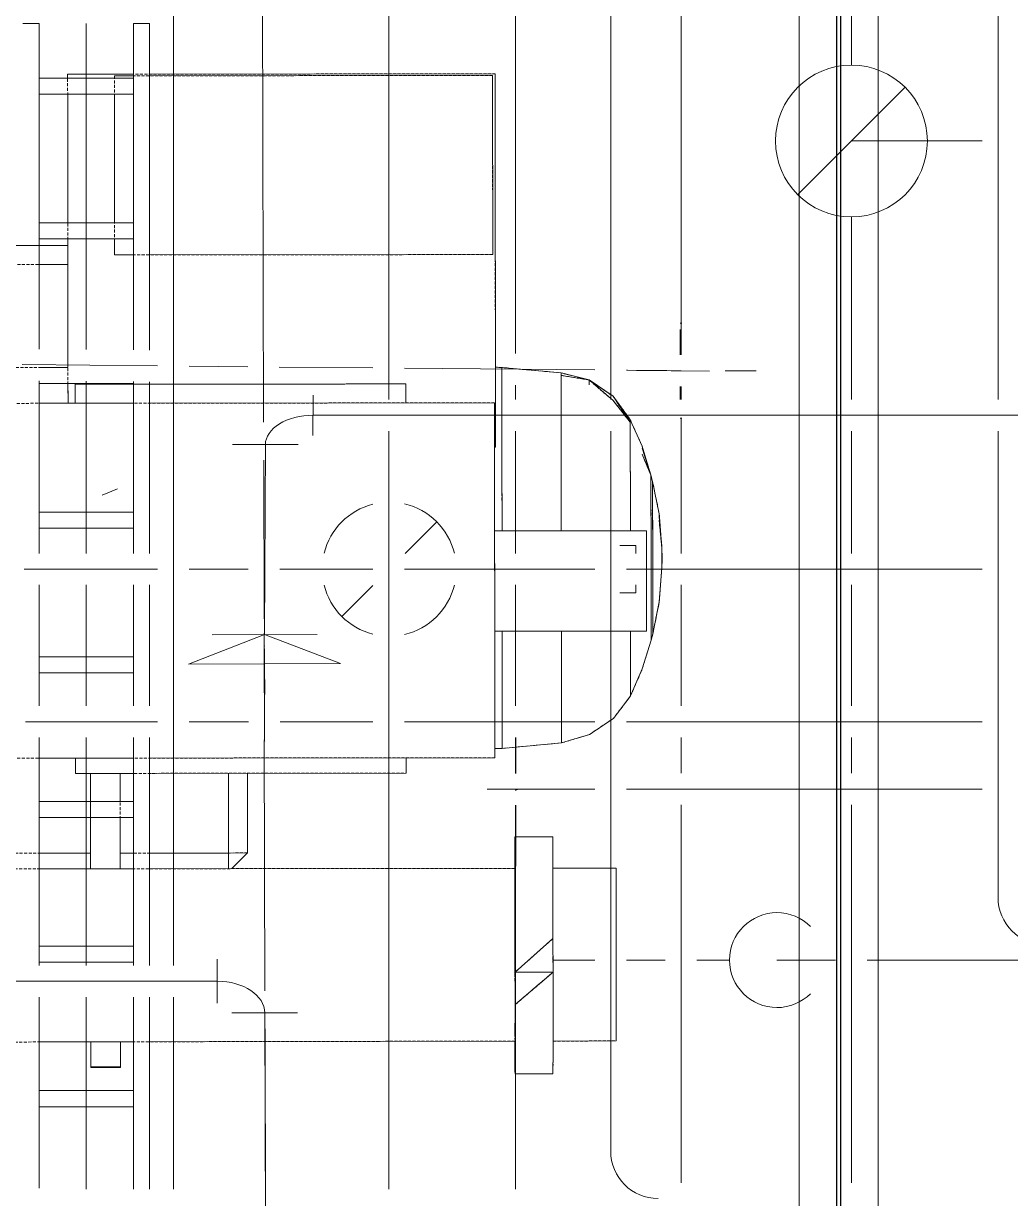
# Model space of a CAD drawing. Header units: centimetres. Extents: x -1906 to 5208, y -261 to 2955.
# Drawn here: x -1069.8 to -913.8, y 1245.7 to 1431.4 of the extents above; entities that cross this region are included whole.
import ezdxf

# ---------------------------------------------------------------- set-up
doc = ezdxf.new("R2010")
doc.units = ezdxf.units.CM
doc.linetypes.add('Hidden', pattern=[0.714375, 0.47625, -0.238125])
for name, color, linetype, lineweight in [('A-DETL-HDLN', 7, 'Hidden', 18), ('E-CABL-TRAY', 7, 'Continuous', 18), ('E-CABL-TRAY-CNTR', 7, 'Continuous', 18), ('M-EQPM', 7, 'Continuous', 18), ('M-HVAC-DUCT', 7, 'Continuous', 18), ('P-PIPE', 7, 'Continuous', 18), ('S-BEAM', 7, 'Continuous', 18)]:
    doc.layers.add(name, color=color, linetype=linetype, lineweight=lineweight)
doc.layers.add('M-HVAC-DUCT-ANNO', color=7, linetype='Continuous', lineweight=18, true_color=0x007f00)

# ---------------------------------------------------------------- blocks, each defined once
blk = doc.blocks.new('PQ_RVR_EST-01_ZZ_ZZ_MO_T_A_rvt-1-N01 - Planta trazado tuberias refrig exist_ - detalle 1')
at = {"layer": 'S-BEAM', "color": 254, "true_color": 0xcccccc}
for p, q in [((-941.28, 1217.71), (-941.28, 1719.32)), ((-940.57, 1217.71), (-940.57, 1719.32)), ((-947.18, 1217.71), (-947.18, 1693.27)), ((-947.18, 1217.71), (-947.18, 1693.27)), ((-934.68, 1217.71), (-934.68, 1693.27)), ((-934.68, 1217.71), (-934.68, 1693.27))]:
    blk.add_line(p, q, dxfattribs=at)
at = {"layer": 'S-BEAM', "color": 254, "lineweight": 25, "true_color": 0xcccccc}
for p, q in [((-941.28, 1693.27), (-941.28, 1217.71)), ((-940.57, 1217.71), (-940.57, 1693.27))]:
    blk.add_line(p, q, dxfattribs=at)
blk = doc.blocks.new('M_Round Transition - Angle - Reducción 45_-1378803-N01 - Planta trazado tuberias refrig exist_ - detalle 1')
at = {"layer": 'M-HVAC-DUCT', "color": 5, "true_color": 0x0000ff}
blk.add_line((5.1, 12.71), (2.64, 11.69), dxfattribs=at)
blk = doc.blocks.new('M_Round Elbow - 1 D-V47-N01 - Planta trazado tuberias refrig exist_ - detalle 1')
at = {"layer": 'M-HVAC-DUCT', "color": 6, "true_color": 0xff00ff}
blk.add_line((-938.9, 1412.79), (-918.26, 1412.79), dxfattribs=at)
blk = doc.blocks.new('bomba2 - bomba2-V27-N01 - Planta trazado tuberias refrig exist_ - detalle 1')
at = {"layer": 'A-DETL-HDLN'}
for p, q in [((-143.42, 77.84), (-143.41, 80.06)), ((-143.42, 77.84), (-143.41, 80.06)), ((-143.41, 80.06), (-143.41, 80.82)), ((-143.41, 80.06), (-143.41, 80.82)), ((-137.41, 80.82), (-143.41, 80.82)), ((-137.42, 77.84), (-137.41, 80.06)), ((-137.41, 80.06), (-137.42, 77.84)), ((-137.41, 80.06), (-137.41, 80.82)), ((-137.41, 80.82), (-137.4, 80.06)), ((-137.4, 80.06), (-137.41, 80.82)), ((-137.41, 80.82), (-137.41, 80.06)), ((-137.4, 80.06), (-137.4, 77.84)), ((-137.4, 77.84), (-137.4, 80.06)), ((-75.04, 79.71), (-70.35, 79.71)), ((-75.04, 79.71), (-75.04, 79.61)), ((-70.35, 79.71), (-75.04, 79.71)), ((-75.04, 79.71), (-75.04, 79.61)), ((-70.36, 79.61), (-75.04, 79.61)), ((-75.04, 75.67), (-75.04, 79.61)), ((-75.04, 75.67), (-75.04, 79.61)), ((-70.36, 79.61), (-75.04, 79.61)), ((-70.36, 79.61), (-70.35, 79.71)), ((-70.35, 79.71), (-70.36, 79.61)), ((-70.36, 75.68), (-70.36, 79.61)), ((-70.36, 75.68), (-70.36, 79.61)), ((-70.35, 79.71), (-70.35, 75.68)), ((-70.35, 75.68), (-70.35, 79.71)), ((-143.42, 74.35), (-143.42, 77.84)), ((-143.42, 74.35), (-143.42, 77.84)), ((-137.42, 74.35), (-137.42, 77.84)), ((-137.42, 77.84), (-137.42, 74.35)), ((-137.4, 77.84), (-137.39, 75.62)), ((-137.39, 75.62), (-137.4, 77.84)), ((-153.41, 74.16), (-153.41, 75.62)), ((-153.41, 75.62), (-153.41, 74.16)), ((-143.42, 75.62), (-153.41, 75.62)), ((-143.43, 69.86), (-143.42, 74.35)), ((-143.43, 69.86), (-143.42, 74.35)), ((-137.43, 69.86), (-137.42, 74.35)), ((-137.42, 74.35), (-137.43, 69.86)), ((106.68, 75.81), (-137.41, 75.62)), ((-137.41, 75.62), (-137.41, 74.16)), ((-137.41, 75.62), (-137.41, 74.16)), ((-153.42, 71.38), (-153.41, 74.16)), ((-153.41, 74.16), (-153.42, 71.38)), ((-137.41, 74.16), (-137.42, 71.38)), ((-137.41, 74.16), (-137.42, 71.38)), ((-153.42, 67.59), (-153.42, 71.38)), ((-153.42, 67.59), (-153.42, 71.38)), ((-137.42, 71.38), (-137.42, 67.59)), ((-137.42, 71.38), (-137.42, 67.59)), ((-143.43, 64.74), (-137.43, 69.86)), ((-137.43, 69.86), (-143.43, 64.74)), ((-143.43, 64.74), (-143.43, 69.86)), ((-143.43, 64.74), (-143.43, 69.86)), ((-137.43, 64.74), (-137.43, 69.86)), ((-137.43, 69.86), (-137.43, 64.74)), ((-153.42, 63.2), (-153.42, 67.59)), ((-153.42, 63.2), (-153.42, 67.59)), ((-137.42, 67.59), (-137.42, 63.2)), ((-137.42, 67.59), (-137.42, 63.2)), ((-153.42, 58.69), (-153.42, 63.2)), ((-153.42, 58.69), (-153.42, 63.2)), ((-143.43, 59.4), (-137.43, 64.74)), ((-143.43, 59.4), (-137.43, 64.74)), ((-143.43, 59.4), (-143.43, 64.74)), ((-137.43, 64.74), (-143.43, 64.74)), ((-143.43, 64.74), (-137.43, 64.74)), ((-143.43, 59.4), (-143.43, 64.74)), ((-137.43, 59.4), (-137.43, 64.74)), ((-137.43, 64.74), (-137.43, 59.4)), ((-137.42, 63.2), (-137.42, 58.69)), ((-137.42, 63.2), (-137.42, 58.69)), ((-153.42, 54.55), (-153.42, 58.69)), ((-153.42, 54.55), (-153.42, 58.69)), ((-143.43, 54.28), (-143.43, 59.4)), ((-143.43, 54.28), (-143.43, 59.4)), ((-137.43, 54.28), (-137.43, 59.4)), ((-137.43, 59.4), (-137.43, 54.28)), ((-137.42, 58.65), (-137.42, 54.55)), ((-137.42, 58.65), (-137.42, 54.55)), ((-153.42, 51.22), (-153.42, 54.55)), ((-153.42, 51.22), (-153.42, 54.55)), ((-143.42, 49.79), (-143.43, 54.28)), ((-143.42, 49.79), (-143.43, 54.28)), ((-137.42, 49.79), (-137.43, 54.28)), ((-137.43, 54.28), (-137.42, 49.79)), ((-137.42, 54.55), (-137.42, 51.22)), ((-137.42, 54.55), (-137.42, 51.22)), ((-153.41, 49.07), (-153.42, 51.22)), ((-153.41, 49.07), (-153.42, 51.22)), ((-137.42, 51.22), (-137.41, 49.07)), ((-137.42, 51.22), (-137.41, 49.07)), ((-153.41, 48.32), (-153.41, 49.07)), ((-153.41, 48.32), (-153.41, 49.07)), ((-153.41, 48.32), (-143.42, 48.32)), ((-143.42, 46.29), (-143.42, 49.79)), ((-143.42, 46.29), (-143.42, 49.79)), ((-137.42, 46.29), (-137.42, 49.79)), ((-137.42, 49.79), (-137.42, 46.29)), ((-137.41, 48.32), (-137.41, 49.07)), ((-137.41, 48.32), (-137.41, 49.07)), ((-137.41, 48.32), (106.68, 48.32)), ((-137.4, 46.29), (-137.39, 48.32)), ((-137.4, 46.29), (-137.39, 48.32)), ((-95.16, 45.82), (-92.66, 48.32)), ((-92.66, 48.32), (-95.16, 45.82)), ((-92.16, 45.85), (-92.16, 48.32)), ((-92.16, 45.85), (-92.16, 48.32)), ((-75.04, 48.32), (-75.04, 33.24)), ((-75.04, 48.32), (-75.04, 33.24)), ((-70.36, 33.24), (-70.36, 48.32)), ((-70.36, 33.24), (-70.36, 48.32)), ((-70.35, 48.32), (-70.35, 33.24)), ((-70.35, 33.24), (-70.35, 48.32)), ((-143.41, 44.08), (-143.42, 46.29)), ((-143.41, 44.08), (-143.42, 46.29)), ((-137.41, 44.08), (-137.42, 46.29)), ((-137.41, 44.08), (-137.42, 46.29)), ((-137.4, 44.08), (-137.4, 46.29)), ((-137.4, 44.08), (-137.4, 46.29)), ((-95.16, 45.82), (-92.16, 45.85)), ((-95.16, 45.82), (-92.16, 45.85)), ((-95.16, 45.82), (-95.16, 33.24)), ((-95.16, 33.24), (-95.16, 45.82)), ((-75.04, 45.85), (-92.16, 45.85)), ((-92.16, 45.85), (-92.16, 33.24)), ((-75.04, 45.85), (-92.16, 45.85)), ((-92.16, 33.24), (-92.16, 45.85)), ((78.73, 45.85), (-70.35, 45.85)), ((78.73, 45.85), (-70.35, 45.85)), ((-143.41, 43.32), (-143.41, 44.08)), ((-143.41, 43.32), (-143.41, 44.08)), ((-143.41, 43.32), (-137.41, 43.32)), ((-137.41, 44.08), (-137.41, 43.32)), ((-137.41, 43.32), (-137.4, 44.08)), ((-137.41, 44.08), (-137.41, 43.32)), ((-137.41, 43.32), (-137.4, 44.08)), ((-120.28, 30.84), (-120.28, 33.24)), ((-67.98, 33.24), (-120.28, 33.24)), ((-120.28, 30.84), (-120.28, 33.24)), ((-67.98, 33.24), (-120.28, 33.24)), ((-67.98, 30.83), (-67.98, 33.24)), ((-67.98, 30.83), (-67.98, 33.24)), ((-134.28, 30.83), (-134.28, 30.63)), ((-134.28, 30.63), (-134.28, 30.83)), ((-134.28, 30.83), (-54.28, 30.83)), ((-134.28, 30.63), (-134.28, 29.8)), ((-134.28, 29.8), (-134.28, 30.63)), ((-134.28, 29.8), (-134.28, 28.4)), ((-134.28, 28.4), (-134.28, 29.8)), ((-144.82, 28.5), (-149.24, 27.18)), ((-145.24, 28.37), (-144.82, 28.5)), ((-144.82, 28.5), (-135.45, 29.36)), ((-144.82, 28.5), (-144.82, 28.1)), ((-144.82, 28.5), (-144.82, 28.1)), ((-144.82, 28.1), (-144.82, 26.15)), ((-144.82, 28.1), (-144.82, 26.15)), ((-135.45, 28.95), (-135.45, 29.36)), ((-135.45, 29.36), (-135.45, 28.95)), ((-135.45, 29.36), (-134.28, 29.35)), ((-135.45, 26.94), (-135.45, 28.95)), ((-135.45, 28.95), (-135.45, 26.94)), ((-134.28, 28.4), (-134.28, 26.48)), ((-134.28, 26.48), (-134.28, 28.4)), ((-149.24, 27.18), (-153.02, 24.64)), ((-144.82, 26.15), (-144.82, 22.75)), ((-144.82, 26.15), (-144.82, 22.75)), ((-135.45, 23.44), (-135.45, 26.94)), ((-135.45, 26.94), (-135.45, 23.44)), ((-134.28, 26.48), (-134.28, 24.14)), ((-134.28, 24.14), (-134.28, 26.48)), ((-155.74, 21.09), (-153.02, 24.64)), ((-144.82, 22.75), (-144.82, 18.08)), ((-144.82, 18.08), (-144.82, 22.75)), ((-135.45, 18.64), (-135.45, 23.44)), ((-135.45, 23.44), (-135.45, 18.64)), ((-134.28, 24.14), (-134.28, 21.44)), ((-134.28, 21.44), (-134.28, 24.14)), ((-155.74, 21.09), (-157.6, 16.83)), ((-155.74, 21.09), (-156.48, 19.4)), ((-155.34, 21.61), (-155.74, 21.09)), ((-155.74, 21.09), (-155.74, 20.68)), ((-155.74, 21.09), (-155.74, 20.68)), ((-155.74, 20.68), (-155.74, 18.69)), ((-155.74, 18.69), (-155.74, 20.68)), ((-134.28, 21.44), (-134.28, 18.46)), ((-134.28, 18.46), (-134.28, 21.44)), ((-155.74, 18.69), (-155.74, 15.25)), ((-155.74, 18.69), (-155.74, 15.25)), ((-135.45, 12.79), (-135.45, 18.64)), ((-135.45, 18.64), (-135.45, 12.79)), ((-157.6, 16.83), (-159, 12.3)), ((-144.82, 18.08), (-144.82, 12.4)), ((-144.82, 12.4), (-144.82, 18.08)), ((-134.28, 18.46), (-134.28, 11.9)), ((-134.28, 11.9), (-134.28, 18.46)), ((-155.74, 15.25), (-155.74, 10.84)), ((-155.74, 15.25), (-155.74, 10.84)), ((-159.26, 11.3), (-160.29, 6.22)), ((-160.29, 6.22), (-159.26, 11.3)), ((-159.26, 11.3), (-159, 12.3)), ((-159.26, 11.3), (-159.26, 9.85)), ((-159.26, 11.3), (-159.26, 9.85)), ((-159, 12.3), (-159, 10.73)), ((-159, 12.3), (-159, 10.73)), ((-144.82, 12.4), (-144.82, 10.84)), ((-144.82, 12.4), (-144.82, 10.84)), ((-135.45, 10.84), (-135.45, 12.79)), ((-135.45, 10.84), (-135.45, 12.79)), ((-134.28, 11.9), (-134.28, 4.89)), ((-134.28, 4.89), (-134.28, 11.9)), ((-159.26, 9.85), (-159.26, 7.12)), ((-159.26, 7.12), (-159.26, 9.85)), ((-159, 10.73), (-159, 7.77)), ((-159, 10.73), (-159, 7.77)), ((-158.28, 10.05), (-158.28, 10.84)), ((-158.28, 10.05), (-158.28, 10.84)), ((-158.28, 10.84), (-134.28, 10.84)), ((-158.28, 7.85), (-158.28, 10.05)), ((-158.28, 10.05), (-158.28, 7.85)), ((-159, 3.79), (-159, 7.77)), ((-159, 3.79), (-159, 7.77)), ((-158.28, 4.68), (-158.28, 7.85)), ((-158.28, 7.85), (-158.28, 4.68)), ((-160.71, 0.85), (-160.29, 6.22)), ((-159.26, 7.12), (-159.26, 3.44)), ((-159.26, 3.44), (-159.26, 7.12)), ((-159, -0.74), (-159, 3.79)), ((-159, 3.79), (-159, -0.74)), ((-158.28, 1.15), (-158.28, 4.68)), ((-158.28, 4.68), (-158.28, 1.15)), ((-134.28, 4.89), (-134.28, -2.23)), ((-134.28, -2.23), (-134.28, 4.89)), ((-159.26, -0.74), (-159.26, 3.44)), ((-159.26, -0.74), (-159.26, 3.44)), ((-160.75, -0.74), (-160.71, 0.85)), ((-160.71, 0.85), (-160.75, -0.74)), ((-160.71, 0.3), (-160.75, -0.74)), ((-160.71, 0.3), (-160.75, -0.74)), ((-160.71, 0.85), (-160.71, 0.3)), ((-160.71, 0.3), (-160.71, 0.85)), ((-160.71, -0.74), (-160.71, 0.3)), ((-160.71, 0.3), (-160.71, -0.74)), ((-158.28, -2.03), (-158.28, 1.15)), ((-158.28, -2.03), (-158.28, 1.15)), ((-160.75, -0.74), (-160.71, -0.74)), ((-160.71, -0.74), (-160.75, -0.74)), ((-160.71, -2.33), (-160.75, -0.74)), ((-160.71, -2.33), (-160.75, -0.74)), ((-160.75, -0.74), (-160.71, -1.78)), ((-160.71, -1.78), (-160.75, -0.74)), ((-160.71, -1.78), (-160.71, -0.74)), ((-160.71, -0.74), (-160.71, -1.78)), ((-160.71, -1.78), (-160.71, -2.33)), ((-160.71, -2.33), (-160.71, -1.78)), ((-159.26, -0.74), (-159.26, -4.92)), ((-159.26, -0.74), (-159.26, -4.92)), ((-159, -5.27), (-159, -0.74)), ((-159, -0.74), (-159, -5.27)), ((-160.71, -2.33), (-160.29, -6.66)), ((-160.29, -6.66), (-160.71, -2.33)), ((-160.71, -2.33), (-160.29, -7.7)), ((-160.71, -2.33), (-160.29, -7.7)), ((-160.71, -2.33), (-160.29, -7.59)), ((-160.29, -7.59), (-160.71, -2.33)), ((-160.29, -7.23), (-160.71, -2.33)), ((-160.29, -7.23), (-160.71, -2.33)), ((-158.28, -4.22), (-158.28, -2.03)), ((-158.28, -4.22), (-158.28, -2.03)), ((-134.28, -2.23), (-134.28, -9.1)), ((-134.28, -9.1), (-134.28, -2.23)), ((-159.26, -4.92), (-159.26, -8.6)), ((-159.26, -8.6), (-159.26, -4.92)), ((-159, -5.27), (-159, -9.25)), ((-159, -5.27), (-159, -9.25)), ((-158.28, -5.01), (-158.28, -4.22)), ((-158.28, -4.22), (-158.28, -5.01)), ((-158.28, -5.01), (-134.28, -5.01)), ((-158.28, -5.01), (-134.28, -5.01)), ((-155.74, -6.64), (-155.74, -5.01)), ((-155.74, -5.01), (-155.74, -6.64)), ((-144.82, -5.01), (-144.82, -7.49)), ((-144.82, -5.01), (-144.82, -7.49)), ((-135.45, -7.69), (-135.45, -5.01)), ((-135.45, -5.01), (-135.45, -7.69)), ((-155.74, -6.64), (-155.74, -12.11)), ((-155.74, -12.11), (-155.74, -6.64)), ((-160.29, -7.7), (-159.26, -12.78)), ((-160.29, -7.7), (-159.26, -12.78)), ((-159.26, -8.6), (-159.26, -11.33)), ((-159.26, -8.6), (-159.26, -11.33)), ((-159, -9.25), (-159, -12.21)), ((-159, -9.25), (-159, -12.21)), ((-144.82, -7.49), (-144.82, -13.88)), ((-144.82, -7.49), (-144.82, -13.88)), ((-135.45, -7.69), (-135.45, -14.27)), ((-135.45, -7.69), (-135.45, -14.27)), ((-134.28, -9.1), (-134.28, -12.33)), ((-134.28, -12.33), (-134.28, -9.1)), ((-159.26, -11.33), (-159.26, -12.78)), ((-159.26, -12.78), (-159.26, -11.33)), ((-159.26, -12.78), (-159, -13.78)), ((-159, -12.21), (-159, -13.78)), ((-159, -12.21), (-159, -13.78)), ((-155.74, -12.11), (-155.74, -16.73)), ((-155.74, -16.73), (-155.74, -12.11)), ((-134.28, -12.33), (-134.28, -15.36)), ((-134.28, -15.36), (-134.28, -12.33)), ((-157.6, -17.13), (-159, -13.78)), ((-157.6, -17.13), (-159, -13.78)), ((-157.6, -18.07), (-159, -13.78)), ((-157.6, -18.07), (-159, -13.78)), ((-157.6, -18.39), (-159, -13.78)), ((-157.6, -18.39), (-159, -13.78)), ((-144.82, -13.88), (-144.82, -19.56)), ((-144.82, -13.88), (-144.82, -19.56)), ((-135.45, -14.27), (-135.45, -20.12)), ((-135.45, -14.27), (-135.45, -20.12)), ((-134.28, -15.36), (-134.28, -18.11)), ((-134.28, -18.11), (-134.28, -15.36)), ((-157.6, -18.39), (-155.74, -22.57)), ((-155.74, -16.73), (-155.74, -20.17)), ((-155.74, -16.73), (-155.74, -20.17)), ((-134.43, -18.26), (-134.28, -18.26)), ((-134.43, -18.26), (-134.43, -77.26)), ((-134.43, -18.26), (-134.43, -77.26)), ((-134.43, -18.26), (-134.28, -18.26)), ((-134.28, -18.11), (-134.28, -20.52)), ((-134.28, -20.52), (-134.28, -18.11)), ((-155.74, -20.17), (-155.74, -22.16)), ((-155.74, -20.17), (-155.74, -22.16)), ((-144.82, -19.56), (-144.82, -24.23)), ((-144.82, -19.56), (-144.82, -24.23)), ((-135.45, -20.12), (-135.45, -24.92)), ((-135.45, -20.12), (-135.45, -24.92)), ((-153.02, -25.6), (-155.74, -22.16)), ((-153.02, -25.6), (-155.74, -22.16)), ((-155.74, -22.16), (-153.02, -26.29)), ((-155.74, -22.16), (-155.74, -22.57)), ((-155.74, -22.16), (-153.02, -26.29)), ((-155.74, -22.16), (-155.74, -22.57)), ((-134.28, -20.52), (-134.28, -22.51)), ((-134.28, -22.51), (-134.28, -20.52)), ((-155.74, -22.57), (-153.02, -26.29)), ((-155.74, -22.57), (-153.02, -26.29)), ((-134.28, -22.51), (-134.28, -24.01)), ((-134.28, -24.01), (-134.28, -22.51)), ((-134.28, -24.01), (-134.28, -24.94)), ((-134.28, -24.94), (-134.28, -24.01)), ((-153.02, -25.6), (-149.24, -28.85)), ((-153.02, -25.6), (-149.24, -28.85)), ((-144.82, -24.23), (-144.82, -27.63)), ((-144.82, -24.23), (-144.82, -27.63)), ((-135.45, -24.92), (-135.45, -28.42)), ((-135.45, -24.92), (-135.45, -28.42)), ((-134.28, -24.94), (-134.28, -25.26)), ((-134.28, -25.26), (-134.28, -24.94)), ((-134.28, -25.26), (-54.28, -25.26)), ((-120.28, -28.26), (-120.28, -25.26)), ((-120.28, -25.26), (-120.28, -28.26)), ((-67.98, -28.26), (-67.98, -25.26)), ((-67.98, -25.26), (-67.98, -28.26)), ((-66.87, -77.26), (-66.87, -25.26)), ((-66.87, -77.26), (-66.87, -25.26)), ((-149.24, -28.85), (-153.02, -26.29)), ((-153.02, -26.29), (-149.24, -28.85)), ((-144.82, -27.63), (-144.82, -29.58)), ((-144.82, -29.58), (-144.82, -27.63)), ((-149.24, -28.09), (-149.24, -28.85)), ((-149.24, -28.09), (-149.24, -28.85)), ((-149.24, -28.85), (-144.82, -29.58)), ((-144.82, -29.58), (-149.24, -28.85)), ((-149.24, -28.85), (-144.82, -29.98)), ((-144.82, -29.98), (-149.24, -28.85)), ((-144.82, -29.58), (-144.82, -29.98)), ((-144.82, -29.58), (-144.82, -29.98)), ((-135.45, -30.43), (-135.45, -28.42)), ((-135.45, -28.42), (-135.45, -30.43)), ((-67.98, -28.26), (-120.28, -28.26)), ((-120.28, -28.26), (-67.98, -28.26)), ((-144.82, -29.98), (-135.45, -30.84)), ((-135.45, -30.84), (-135.45, -30.43)), ((-135.45, -30.43), (-135.45, -30.84)), ((-135.45, -30.84), (-134.43, -30.88)), ((-135.45, -30.84), (-134.43, -30.88)), ((8.52, -30.94), (-66.87, -30.94)), ((100.41, -47.2), (-66.87, -47.2)), ((100.41, -47.2), (-66.87, -47.2)), ((-74.25, -48.69), (-134.03, -48.69)), ((-134.03, -48.69), (-134.03, -77)), ((-74.25, -48.69), (-134.03, -48.69)), ((-134.03, -77), (-134.03, -48.69)), ((-74.25, -77), (-74.25, -48.69)), ((-74.25, -77), (-74.25, -48.69)), ((-66.87, -50.2), (100.41, -50.2)), ((100.41, -50.2), (-66.87, -50.2)), ((-66.87, -77.26), (-134.43, -77.26)), ((-66.87, -77.26), (-134.43, -77.26)), ((-134.03, -77), (-74.25, -77)), ((-74.25, -77), (-134.03, -77))]:
    blk.add_line(p, q, dxfattribs=at)
at = {"layer": 'M-EQPM'}
for p, q in [((-143.42, 77.84), (-143.41, 80.06)), ((-143.42, 77.84), (-143.41, 80.06)), ((-143.41, 80.06), (-143.41, 80.82)), ((-143.41, 80.06), (-143.41, 80.82)), ((-137.41, 80.82), (-143.41, 80.82)), ((-137.42, 77.84), (-137.41, 80.06)), ((-137.41, 80.06), (-137.42, 77.84)), ((-137.41, 80.06), (-137.41, 80.82)), ((-137.41, 80.82), (-137.4, 80.06)), ((-137.4, 80.06), (-137.41, 80.82)), ((-137.41, 80.82), (-137.41, 80.06)), ((-137.4, 80.06), (-137.4, 77.84)), ((-137.4, 77.84), (-137.4, 80.06)), ((-75.04, 79.71), (-70.35, 79.71)), ((-75.04, 79.71), (-75.04, 79.61)), ((-70.35, 79.71), (-75.04, 79.71)), ((-75.04, 79.71), (-75.04, 79.61)), ((-70.36, 79.61), (-75.04, 79.61)), ((-75.04, 75.67), (-75.04, 79.61)), ((-75.04, 75.67), (-75.04, 79.61)), ((-70.36, 79.61), (-75.04, 79.61)), ((-70.36, 79.61), (-70.35, 79.71)), ((-70.35, 79.71), (-70.36, 79.61)), ((-70.36, 75.68), (-70.36, 79.61)), ((-70.36, 75.68), (-70.36, 79.61)), ((-70.35, 79.71), (-70.35, 75.68)), ((-70.35, 75.68), (-70.35, 79.71)), ((-143.42, 74.35), (-143.42, 77.84)), ((-143.42, 74.35), (-143.42, 77.84)), ((-137.42, 74.35), (-137.42, 77.84)), ((-137.42, 77.84), (-137.42, 74.35)), ((-137.4, 77.84), (-137.39, 75.62)), ((-137.39, 75.62), (-137.4, 77.84)), ((-153.41, 74.16), (-153.41, 75.62)), ((-153.41, 75.62), (-153.41, 74.16)), ((-143.42, 75.62), (-153.41, 75.62)), ((-143.43, 69.86), (-143.42, 74.35)), ((-143.43, 69.86), (-143.42, 74.35)), ((-137.43, 69.86), (-137.42, 74.35)), ((-137.42, 74.35), (-137.43, 69.86)), ((-79.63, 75.67), (-137.41, 75.62)), ((-137.41, 75.62), (-137.41, 74.16)), ((-137.41, 75.62), (-137.41, 74.16)), ((-62.17, 75.68), (-77.09, 75.67)), ((-153.42, 71.38), (-153.41, 74.16)), ((-153.41, 74.16), (-153.42, 71.38)), ((-137.41, 74.16), (-137.42, 71.38)), ((-137.41, 74.16), (-137.42, 71.38)), ((-153.42, 67.59), (-153.42, 71.38)), ((-153.42, 67.59), (-153.42, 71.38)), ((-137.42, 71.38), (-137.42, 67.59)), ((-137.42, 71.38), (-137.42, 67.59)), ((-143.43, 64.74), (-137.43, 69.86)), ((-137.43, 69.86), (-143.43, 64.74)), ((-143.43, 64.74), (-143.43, 69.86)), ((-143.43, 64.74), (-143.43, 69.86)), ((-137.43, 64.74), (-137.43, 69.86)), ((-137.43, 69.86), (-137.43, 64.74)), ((-153.42, 63.2), (-153.42, 67.59)), ((-153.42, 63.2), (-153.42, 67.59)), ((-137.42, 67.59), (-137.42, 63.2)), ((-137.42, 67.59), (-137.42, 63.2)), ((-153.42, 58.69), (-153.42, 63.2)), ((-153.42, 58.69), (-153.42, 63.2)), ((-143.43, 59.4), (-137.43, 64.74)), ((-143.43, 59.4), (-137.43, 64.74)), ((-143.43, 59.4), (-143.43, 64.74)), ((-137.43, 64.74), (-143.43, 64.74)), ((-143.43, 64.74), (-137.43, 64.74)), ((-143.43, 59.4), (-143.43, 64.74)), ((-137.43, 59.4), (-137.43, 64.74)), ((-137.43, 64.74), (-137.43, 59.4)), ((-137.42, 63.2), (-137.42, 58.69)), ((-137.42, 63.2), (-137.42, 58.69)), ((-153.42, 54.55), (-153.42, 58.69)), ((-153.42, 54.55), (-153.42, 58.69)), ((-143.43, 54.28), (-143.43, 59.4)), ((-143.43, 54.28), (-143.43, 59.4)), ((-137.43, 54.28), (-137.43, 59.4)), ((-137.43, 59.4), (-137.43, 54.28)), ((-137.42, 58.65), (-137.42, 54.55)), ((-137.42, 58.65), (-137.42, 54.55)), ((-153.42, 51.22), (-153.42, 54.55)), ((-153.42, 51.22), (-153.42, 54.55)), ((-143.42, 49.79), (-143.43, 54.28)), ((-143.42, 49.79), (-143.43, 54.28)), ((-137.42, 49.79), (-137.43, 54.28)), ((-137.43, 54.28), (-137.42, 49.79)), ((-137.42, 54.55), (-137.42, 51.22)), ((-137.42, 54.55), (-137.42, 51.22)), ((-153.41, 49.07), (-153.42, 51.22)), ((-153.41, 49.07), (-153.42, 51.22)), ((-137.42, 51.22), (-137.41, 49.07)), ((-137.42, 51.22), (-137.41, 49.07)), ((-153.41, 48.32), (-153.41, 49.07)), ((-153.41, 48.32), (-153.41, 49.07)), ((-153.41, 48.32), (-143.42, 48.32)), ((-143.42, 46.29), (-143.42, 49.79)), ((-143.42, 46.29), (-143.42, 49.79)), ((-137.42, 46.29), (-137.42, 49.79)), ((-137.42, 49.79), (-137.42, 46.29)), ((-137.41, 48.32), (-137.41, 49.07)), ((-137.41, 48.32), (-137.41, 49.07)), ((-137.41, 48.32), (-79.66, 48.32)), ((-137.4, 46.29), (-137.39, 48.32)), ((-137.4, 46.29), (-137.39, 48.32)), ((-95.16, 45.82), (-92.66, 48.32)), ((-92.66, 48.32), (-95.16, 45.82)), ((-92.16, 45.85), (-92.16, 48.32)), ((-92.16, 45.85), (-92.16, 48.32)), ((-77.12, 48.32), (-62.2, 48.32)), ((-75.04, 48.32), (-75.04, 40.21)), ((-75.04, 48.32), (-75.04, 40.21)), ((-70.36, 40.2), (-70.36, 48.32)), ((-70.36, 40.2), (-70.36, 48.32)), ((-70.35, 48.32), (-70.35, 40.2)), ((-70.35, 40.2), (-70.35, 48.32)), ((-143.41, 44.08), (-143.42, 46.29)), ((-143.41, 44.08), (-143.42, 46.29)), ((-137.41, 44.08), (-137.42, 46.29)), ((-137.41, 44.08), (-137.42, 46.29)), ((-137.4, 44.08), (-137.4, 46.29)), ((-137.4, 44.08), (-137.4, 46.29)), ((-95.16, 45.82), (-92.16, 45.85)), ((-95.16, 45.82), (-92.16, 45.85)), ((-95.16, 45.82), (-95.16, 33.24)), ((-95.16, 33.24), (-95.16, 45.82)), ((-79.67, 45.85), (-92.16, 45.85)), ((-92.16, 45.85), (-92.16, 33.24)), ((-79.67, 45.85), (-92.16, 45.85)), ((-92.16, 33.24), (-92.16, 45.85)), ((-75.04, 45.85), (-77.13, 45.85)), ((-75.04, 45.85), (-77.13, 45.85)), ((-62.21, 45.85), (-70.35, 45.85)), ((-62.21, 45.85), (-70.35, 45.85)), ((-143.41, 43.32), (-143.41, 44.08)), ((-143.41, 43.32), (-143.41, 44.08)), ((-143.41, 43.32), (-137.41, 43.32)), ((-137.41, 44.08), (-137.41, 43.32)), ((-137.41, 43.32), (-137.4, 44.08)), ((-137.41, 44.08), (-137.41, 43.32)), ((-137.41, 43.32), (-137.4, 44.08)), ((-75.04, 37.67), (-75.04, 33.24)), ((-75.04, 37.67), (-75.04, 33.24)), ((-70.36, 33.24), (-70.36, 37.66)), ((-70.36, 33.24), (-70.36, 37.66)), ((-70.35, 37.66), (-70.35, 33.24)), ((-70.35, 33.24), (-70.35, 37.66)), ((-120.28, 30.84), (-120.28, 33.24)), ((-79.68, 33.24), (-120.28, 33.24)), ((-120.28, 30.84), (-120.28, 33.24)), ((-79.68, 33.24), (-120.28, 33.24)), ((-67.98, 33.24), (-77.14, 33.24)), ((-67.98, 33.24), (-77.14, 33.24)), ((-67.98, 30.83), (-67.98, 33.24)), ((-67.98, 30.83), (-67.98, 33.24)), ((-134.28, 30.83), (-134.28, 30.63)), ((-134.28, 30.63), (-134.28, 30.83)), ((-134.28, 30.83), (-79.68, 30.83)), ((-134.28, 30.63), (-134.28, 29.8)), ((-134.28, 29.8), (-134.28, 30.63)), ((-134.28, 29.8), (-134.28, 28.4)), ((-134.28, 28.4), (-134.28, 29.8)), ((-77.14, 30.83), (-62.22, 30.83)), ((-144.82, 28.5), (-149.24, 27.18)), ((-145.24, 28.37), (-144.82, 28.5)), ((-144.82, 28.5), (-135.45, 29.36)), ((-144.82, 28.5), (-144.82, 28.1)), ((-144.82, 28.5), (-144.82, 28.1)), ((-144.82, 28.1), (-144.82, 26.15)), ((-144.82, 28.1), (-144.82, 26.15)), ((-135.45, 28.95), (-135.45, 29.36)), ((-135.45, 29.36), (-135.45, 28.95)), ((-135.45, 29.36), (-134.28, 29.35)), ((-135.45, 26.94), (-135.45, 28.95)), ((-135.45, 28.95), (-135.45, 26.94)), ((-134.28, 28.4), (-134.28, 26.48)), ((-134.28, 26.48), (-134.28, 28.4)), ((-149.24, 27.18), (-153.02, 24.64)), ((-144.82, 26.15), (-144.82, 22.75)), ((-144.82, 26.15), (-144.82, 22.75)), ((-135.45, 23.44), (-135.45, 26.94)), ((-135.45, 26.94), (-135.45, 23.44)), ((-134.28, 26.48), (-134.28, 24.14)), ((-134.28, 24.14), (-134.28, 26.48)), ((-155.74, 21.09), (-153.02, 24.64)), ((-144.82, 22.75), (-144.82, 18.08)), ((-144.82, 18.08), (-144.82, 22.75)), ((-135.45, 18.64), (-135.45, 23.44)), ((-135.45, 23.44), (-135.45, 18.64)), ((-134.28, 24.14), (-134.28, 21.44)), ((-134.28, 21.44), (-134.28, 24.14)), ((-155.74, 21.09), (-157.6, 16.83)), ((-155.74, 21.09), (-156.48, 19.4)), ((-155.34, 21.61), (-155.74, 21.09)), ((-155.74, 21.09), (-155.74, 20.68)), ((-155.74, 21.09), (-155.74, 20.68)), ((-155.74, 20.68), (-155.74, 18.69)), ((-155.74, 18.69), (-155.74, 20.68)), ((-134.28, 21.44), (-134.28, 18.46)), ((-134.28, 18.46), (-134.28, 21.44)), ((-155.74, 18.69), (-155.74, 15.25)), ((-155.74, 18.69), (-155.74, 15.25)), ((-135.45, 12.79), (-135.45, 18.64)), ((-135.45, 18.64), (-135.45, 12.79)), ((-157.6, 16.83), (-159, 12.3)), ((-144.82, 18.08), (-144.82, 12.4)), ((-144.82, 12.4), (-144.82, 18.08)), ((-134.28, 18.46), (-134.28, 11.9)), ((-134.28, 11.9), (-134.28, 18.46)), ((-155.74, 15.25), (-155.74, 10.84)), ((-155.74, 15.25), (-155.74, 10.84)), ((-159.26, 11.3), (-160.29, 6.22)), ((-160.29, 6.22), (-159.26, 11.3)), ((-159.26, 11.3), (-159, 12.3)), ((-159.26, 11.3), (-159.26, 9.85)), ((-159.26, 11.3), (-159.26, 9.85)), ((-159, 12.3), (-159, 10.73)), ((-159, 12.3), (-159, 10.73)), ((-144.82, 12.4), (-144.82, 10.84)), ((-144.82, 12.4), (-144.82, 10.84)), ((-135.45, 10.84), (-135.45, 12.79)), ((-135.45, 10.84), (-135.45, 12.79)), ((-134.28, 11.9), (-134.28, 4.89)), ((-134.28, 4.89), (-134.28, 11.9)), ((-159.26, 9.85), (-159.26, 7.12)), ((-159.26, 7.12), (-159.26, 9.85)), ((-159, 10.73), (-159, 7.77)), ((-159, 10.73), (-159, 7.77)), ((-158.28, 10.05), (-158.28, 10.84)), ((-158.28, 10.05), (-158.28, 10.84)), ((-158.28, 10.84), (-134.28, 10.84)), ((-158.28, 7.85), (-158.28, 10.05)), ((-158.28, 10.05), (-158.28, 7.85)), ((-159, 3.79), (-159, 7.77)), ((-159, 3.79), (-159, 7.77)), ((-158.28, 4.68), (-158.28, 7.85)), ((-158.28, 7.85), (-158.28, 4.68)), ((-160.71, 0.85), (-160.29, 6.22)), ((-159.26, 7.12), (-159.26, 3.44)), ((-159.26, 3.44), (-159.26, 7.12)), ((-159, -0.74), (-159, 3.79)), ((-159, 3.79), (-159, -0.74)), ((-158.28, 1.15), (-158.28, 4.68)), ((-158.28, 4.68), (-158.28, 1.15)), ((-134.28, 4.89), (-134.28, -2.23)), ((-134.28, -2.23), (-134.28, 4.89)), ((-159.26, -0.74), (-159.26, 3.44)), ((-159.26, -0.74), (-159.26, 3.44)), ((-160.75, -0.74), (-160.71, 0.85)), ((-160.71, 0.85), (-160.75, -0.74)), ((-160.71, 0.3), (-160.75, -0.74)), ((-160.71, 0.3), (-160.75, -0.74)), ((-160.71, 0.85), (-160.71, 0.3)), ((-160.71, 0.3), (-160.71, 0.85)), ((-160.71, -0.74), (-160.71, 0.3)), ((-160.71, 0.3), (-160.71, -0.74)), ((-158.28, -2.03), (-158.28, 1.15)), ((-158.28, -2.03), (-158.28, 1.15)), ((-160.75, -0.74), (-160.71, -0.74)), ((-160.71, -0.74), (-160.75, -0.74)), ((-160.71, -2.33), (-160.75, -0.74)), ((-160.71, -2.33), (-160.75, -0.74)), ((-160.75, -0.74), (-160.71, -1.78)), ((-160.71, -1.78), (-160.75, -0.74)), ((-160.71, -1.78), (-160.71, -0.74)), ((-160.71, -0.74), (-160.71, -1.78)), ((-160.71, -1.78), (-160.71, -2.33)), ((-160.71, -2.33), (-160.71, -1.78)), ((-159.26, -0.74), (-159.26, -4.92)), ((-159.26, -0.74), (-159.26, -4.92)), ((-159, -5.27), (-159, -0.74)), ((-159, -0.74), (-159, -5.27)), ((-160.71, -2.33), (-160.29, -6.66)), ((-160.29, -6.66), (-160.71, -2.33)), ((-160.71, -2.33), (-160.29, -7.7)), ((-160.71, -2.33), (-160.29, -7.7)), ((-160.71, -2.33), (-160.29, -7.59)), ((-160.29, -7.59), (-160.71, -2.33)), ((-160.29, -7.23), (-160.71, -2.33)), ((-160.29, -7.23), (-160.71, -2.33)), ((-158.28, -4.22), (-158.28, -2.03)), ((-158.28, -4.22), (-158.28, -2.03)), ((-134.28, -2.23), (-134.28, -9.1)), ((-134.28, -9.1), (-134.28, -2.23)), ((-159.26, -4.92), (-159.26, -8.6)), ((-159.26, -8.6), (-159.26, -4.92)), ((-159, -5.27), (-159, -9.25)), ((-159, -5.27), (-159, -9.25)), ((-158.28, -5.01), (-158.28, -4.22)), ((-158.28, -4.22), (-158.28, -5.01)), ((-158.28, -5.01), (-134.28, -5.01)), ((-158.28, -5.01), (-134.28, -5.01)), ((-155.74, -6.64), (-155.74, -5.01)), ((-155.74, -5.01), (-155.74, -6.64)), ((-144.82, -5.01), (-144.82, -7.49)), ((-144.82, -5.01), (-144.82, -7.49)), ((-135.45, -7.69), (-135.45, -5.01)), ((-135.45, -5.01), (-135.45, -7.69)), ((-155.74, -6.64), (-155.74, -12.11)), ((-155.74, -12.11), (-155.74, -6.64)), ((-160.29, -7.7), (-159.26, -12.78)), ((-160.29, -7.7), (-159.26, -12.78)), ((-159.26, -8.6), (-159.26, -11.33)), ((-159.26, -8.6), (-159.26, -11.33)), ((-159, -9.25), (-159, -12.21)), ((-159, -9.25), (-159, -12.21)), ((-144.82, -7.49), (-144.82, -13.88)), ((-144.82, -7.49), (-144.82, -13.88)), ((-135.45, -7.69), (-135.45, -14.27)), ((-135.45, -7.69), (-135.45, -14.27)), ((-134.28, -9.1), (-134.28, -12.33)), ((-134.28, -12.33), (-134.28, -9.1)), ((-159.26, -11.33), (-159.26, -12.78)), ((-159.26, -12.78), (-159.26, -11.33)), ((-159.26, -12.78), (-159, -13.78)), ((-159, -12.21), (-159, -13.78)), ((-159, -12.21), (-159, -13.78)), ((-155.74, -12.11), (-155.74, -16.73)), ((-155.74, -16.73), (-155.74, -12.11)), ((-134.28, -12.33), (-134.28, -15.36)), ((-134.28, -15.36), (-134.28, -12.33)), ((-157.6, -17.13), (-159, -13.78)), ((-157.6, -17.13), (-159, -13.78)), ((-157.6, -18.07), (-159, -13.78)), ((-157.6, -18.07), (-159, -13.78)), ((-157.6, -18.39), (-159, -13.78)), ((-157.6, -18.39), (-159, -13.78)), ((-144.82, -13.88), (-144.82, -19.56)), ((-144.82, -13.88), (-144.82, -19.56)), ((-135.45, -14.27), (-135.45, -20.12)), ((-135.45, -14.27), (-135.45, -20.12)), ((-134.28, -15.36), (-134.28, -18.11)), ((-134.28, -18.11), (-134.28, -15.36)), ((-157.6, -18.39), (-155.74, -22.57)), ((-155.74, -16.73), (-155.74, -20.17)), ((-155.74, -16.73), (-155.74, -20.17)), ((-134.43, -18.26), (-134.28, -18.26)), ((-134.43, -18.26), (-134.43, -77.26)), ((-134.43, -18.26), (-134.43, -77.26)), ((-134.43, -18.26), (-134.28, -18.26)), ((-134.28, -18.11), (-134.28, -20.52)), ((-134.28, -20.52), (-134.28, -18.11)), ((-155.74, -20.17), (-155.74, -22.16)), ((-155.74, -20.17), (-155.74, -22.16)), ((-144.82, -19.56), (-144.82, -24.23)), ((-144.82, -19.56), (-144.82, -24.23)), ((-135.45, -20.12), (-135.45, -24.92)), ((-135.45, -20.12), (-135.45, -24.92)), ((-153.02, -25.6), (-155.74, -22.16)), ((-153.02, -25.6), (-155.74, -22.16)), ((-155.74, -22.16), (-153.02, -26.29)), ((-155.74, -22.16), (-155.74, -22.57)), ((-155.74, -22.16), (-153.02, -26.29)), ((-155.74, -22.16), (-155.74, -22.57)), ((-134.28, -20.52), (-134.28, -22.51)), ((-134.28, -22.51), (-134.28, -20.52)), ((-155.74, -22.57), (-153.02, -26.29)), ((-155.74, -22.57), (-153.02, -26.29)), ((-134.28, -22.51), (-134.28, -24.01)), ((-134.28, -24.01), (-134.28, -22.51)), ((-134.28, -24.01), (-134.28, -24.94)), ((-134.28, -24.94), (-134.28, -24.01)), ((-153.02, -25.6), (-149.24, -28.85)), ((-153.02, -25.6), (-149.24, -28.85)), ((-144.82, -24.23), (-144.82, -27.63)), ((-144.82, -24.23), (-144.82, -27.63)), ((-135.45, -24.92), (-135.45, -28.42)), ((-135.45, -24.92), (-135.45, -28.42)), ((-134.28, -24.94), (-134.28, -25.26)), ((-134.28, -25.26), (-134.28, -24.94)), ((-134.28, -25.26), (-79.75, -25.26)), ((-120.28, -28.26), (-120.28, -25.26)), ((-120.28, -25.26), (-120.28, -28.26)), ((-77.21, -25.26), (-62.29, -25.26)), ((-67.98, -28.26), (-67.98, -25.26)), ((-67.98, -25.26), (-67.98, -28.26)), ((-66.87, -28.38), (-66.87, -25.26)), ((-66.87, -28.38), (-66.87, -25.26)), ((-149.24, -28.85), (-153.02, -26.29)), ((-153.02, -26.29), (-149.24, -28.85)), ((-144.82, -27.63), (-144.82, -29.58)), ((-144.82, -29.58), (-144.82, -27.63)), ((-149.24, -28.09), (-149.24, -28.85)), ((-149.24, -28.09), (-149.24, -28.85)), ((-149.24, -28.85), (-144.82, -29.58)), ((-144.82, -29.58), (-149.24, -28.85)), ((-149.24, -28.85), (-144.82, -29.98)), ((-144.82, -29.98), (-149.24, -28.85)), ((-144.82, -29.58), (-144.82, -29.98)), ((-144.82, -29.58), (-144.82, -29.98)), ((-135.45, -30.43), (-135.45, -28.42)), ((-135.45, -28.42), (-135.45, -30.43)), ((-79.75, -28.26), (-120.28, -28.26)), ((-120.28, -28.26), (-79.75, -28.26)), ((-67.98, -28.26), (-77.21, -28.26)), ((-77.21, -28.26), (-67.98, -28.26)), ((-144.82, -29.98), (-135.45, -30.84)), ((-135.45, -30.84), (-135.45, -30.43)), ((-135.45, -30.43), (-135.45, -30.84)), ((-135.45, -30.84), (-134.43, -30.88)), ((-135.45, -30.84), (-134.43, -30.88)), ((-66.87, -51.24), (-66.87, -30.92)), ((-66.87, -51.24), (-66.87, -30.92)), ((-62.29, -30.94), (-66.87, -30.94)), ((-62.31, -47.2), (-66.87, -47.2)), ((-62.31, -47.2), (-66.87, -47.2)), ((-79.77, -48.69), (-134.03, -48.69)), ((-134.03, -48.69), (-134.03, -77)), ((-79.77, -48.69), (-134.03, -48.69)), ((-134.03, -77), (-134.03, -48.69)), ((-74.25, -48.69), (-77.23, -48.69)), ((-74.25, -48.69), (-77.23, -48.69)), ((-74.25, -51.23), (-74.25, -48.69)), ((-74.25, -51.23), (-74.25, -48.69)), ((-66.87, -50.2), (-62.31, -50.2)), ((-62.31, -50.2), (-66.87, -50.2)), ((-74.25, -74.09), (-74.25, -53.77)), ((-74.25, -74.09), (-74.25, -53.77)), ((-66.87, -74.1), (-66.87, -53.78)), ((-66.87, -74.1), (-66.87, -53.78)), ((-79.8, -77.26), (-134.43, -77.26)), ((-79.8, -77.26), (-134.43, -77.26)), ((-134.03, -77), (-79.8, -77)), ((-79.8, -77), (-134.03, -77)), ((-77.26, -77), (-74.25, -77)), ((-74.25, -77), (-77.26, -77)), ((-66.87, -77.26), (-77.26, -77.26)), ((-66.87, -77.26), (-77.26, -77.26)), ((-74.25, -77), (-74.25, -76.63)), ((-74.25, -77), (-74.25, -76.63)), ((-66.87, -77.26), (-66.87, -76.64)), ((-66.87, -77.26), (-66.87, -76.64))]:
    blk.add_line(p, q, dxfattribs=at)

msp = doc.modelspace()

# ---------------------------------------------------------------- linework, layer by layer
at = {"layer": 'A-DETL-HDLN', "color": 6, "linetype": 'Continuous', "true_color": 0xff00ff}
msp.add_line((-979.45, 1283.33), (-986.17, 1283.33), dxfattribs=at)
at = {"layer": 'E-CABL-TRAY'}
for p, q in [((-1069.85, 1431.36), (-1067.31, 1431.36)), ((-1067.31, 1379.91), (-1067.31, 1431.36)), ((-1052.39, 1431.36), (-1049.85, 1431.36)), ((-1052.39, 1379.78), (-1052.39, 1431.36)), ((-1049.85, 1379.75), (-1049.85, 1431.36)), ((-1052.39, 1422.72), (-1067.31, 1422.72)), ((-1052.39, 1420.18), (-1067.31, 1420.18)), ((-1052.39, 1399.86), (-1067.31, 1399.86)), ((-1052.39, 1397.32), (-1067.31, 1397.32)), ((-1067.31, 1347.62), (-1067.31, 1374.91)), ((-1052.39, 1374.46), (-1067.31, 1374.46)), ((-1052.39, 1347.62), (-1052.39, 1374.78)), ((-1049.85, 1347.62), (-1049.85, 1374.75)), ((-1052.39, 1354.14), (-1067.31, 1354.14)), ((-1052.39, 1351.6), (-1067.31, 1351.6)), ((-1067.31, 1323.5), (-1067.31, 1342.62)), ((-1052.39, 1323.5), (-1052.39, 1342.62)), ((-1049.85, 1323.5), (-1049.85, 1342.62)), ((-1052.39, 1331.28), (-1067.31, 1331.28)), ((-1052.39, 1328.74), (-1067.31, 1328.74)), ((-1067.31, 1282.5), (-1067.31, 1318.5)), ((-1052.39, 1282.5), (-1052.39, 1318.5)), ((-1049.85, 1282.5), (-1049.85, 1318.5)), ((-1052.39, 1308.42), (-1067.31, 1308.42)), ((-1052.39, 1305.88), (-1067.31, 1305.88)), ((-1052.39, 1285.56), (-1067.31, 1285.56)), ((-1052.39, 1283.02), (-1067.31, 1283.02)), ((-1067.31, 1247.29), (-1067.31, 1277.5)), ((-1052.39, 1247.13), (-1052.39, 1277.5)), ((-1049.85, 1247.13), (-1049.85, 1277.5)), ((-1052.39, 1262.7), (-1067.31, 1262.7)), ((-1052.39, 1260.16), (-1067.31, 1260.16))]:
    msp.add_line(p, q, dxfattribs=at)
at = {"layer": 'E-CABL-TRAY-CNTR'}
for p, q in [((-1059.85, 1379.84), (-1059.85, 1431.36)), ((-1059.85, 1347.62), (-1059.85, 1374.85)), ((-1059.85, 1323.5), (-1059.85, 1342.62)), ((-1059.85, 1282.5), (-1059.85, 1318.5)), ((-1059.85, 1247.13), (-1059.85, 1277.5))]:
    msp.add_line(p, q, dxfattribs=at)
at = {"layer": 'M-HVAC-DUCT', "color": 6, "true_color": 0xff00ff}
for p, q in [((-1012.04, 1371.94), (-1012.04, 1614.52)), ((-976.95, 1371.95), (-976.95, 1614.52)), ((-915.73, 1371.95), (-915.73, 1614.52)), ((-1046.07, 1282.5), (-1046.07, 1539.83)), ((-938.9, 1424.79), (-938.9, 1526.73)), ((-918.23, 1412.79), (-931.4, 1412.79)), ((-938.9, 1400.79), (-938.9, 1371.95)), ((-1012.04, 1247.13), (-1012.04, 1366.94)), ((-976.95, 1253.15), (-976.95, 1366.95)), ((-938.9, 1366.95), (-938.9, 1347.62)), ((-915.73, 1293.25), (-915.73, 1366.95)), ((-972.99, 1348.87), (-975.48, 1348.87)), ((-972.99, 1348.87), (-972.99, 1347.62)), ((-972.99, 1341.37), (-975.48, 1341.37)), ((-972.99, 1342.62), (-972.99, 1341.37)), ((-938.9, 1342.62), (-938.9, 1323.5)), ((-938.9, 1318.5), (-938.9, 1312.87)), ((-938.9, 1307.87), (-938.9, 1248.15)), ((-1046.07, 1247.13), (-1046.07, 1277.5))]:
    msp.add_line(p, q, dxfattribs=at)
at = {"layer": 'M-HVAC-DUCT', "color": 5, "true_color": 0x0000ff}
for p, q in [((-1069.68, 1345.12), (-1048.57, 1345.12)), ((-1043.57, 1345.12), (-1034.26, 1345.12)), ((-1029.26, 1345.12), (-1014.54, 1345.12)), ((-1009.54, 1345.12), (-979.45, 1345.12)), ((-974.45, 1345.12), (-918.23, 1345.12))]:
    msp.add_line(p, q, dxfattribs=at)
at = {"layer": 'M-HVAC-DUCT', "color": 6, "true_color": 0xff00ff}
msp.add_arc((-908.23, 1293.25), 7.5, 180, 270, dxfattribs=at)
msp.add_ellipse((-969.45, 1253.15), major_axis=(7.5, 0), ratio=0.999981, start_param=3.141593, end_param=4.712389, dxfattribs=at)
at = {"layer": 'M-HVAC-DUCT-ANNO', "color": 6, "true_color": 0xff00ff}
for p, q in [((-930.41, 1421.28), (-947.38, 1404.31)), ((-1004.45, 1352.61), (-1009.44, 1347.62)), ((-1014.54, 1342.52), (-1019.44, 1337.62))]:
    msp.add_line(p, q, dxfattribs=at)
for centre, radius, start, end in [((-938.9, 1412.79), 12, 0, 180), ((-938.9, 1412.79), 12, 180, 0), ((-1011.94, 1345.12), 10.6, 104.2142, 166.3312), ((-1011.94, 1345.12), 10.6, 13.6688, 76.8766), ((-1011.94, 1345.12), 10.6, 193.6688, 255.7858), ((-1011.94, 1345.12), 10.6, 283.1234, 346.3312)]:
    msp.add_arc(centre, radius, start, end, dxfattribs=at)
at = {"layer": 'P-PIPE', "color": 6, "true_color": 0xff00ff}
for p, q in [((-991.99, 1566.96), (-991.99, 1379.21)), ((-965.83, 1521.73), (-965.83, 1383.98)), ((-1032.07, 1481.79), (-1031.81, 1368.37)), ((-965.72, 1383.98), (-965.95, 1383.98)), ((-965.83, 1378.97), (-965.83, 1383.98)), ((-965.96, 1378.97), (-965.96, 1382.99)), ((-1069.98, 1377.44), (-1048.57, 1377.24)), ((-1043.57, 1377.19), (-1034.33, 1377.11)), ((-1029.33, 1377.06), (-1014.54, 1376.92)), ((-1009.54, 1376.88), (-979.45, 1376.6)), ((-974.45, 1376.55), (-974.38, 1376.55)), ((-974.45, 1376.55), (-974.3, 1376.55)), ((-972.16, 1376.53), (-961.34, 1376.43)), ((-966.75, 1376.48), (-965.93, 1376.48)), ((-965.83, 1376.48), (-965.96, 1376.48)), ((-958.85, 1376.48), (-953.98, 1376.48)), ((-958.85, 1376.48), (-953.98, 1376.48)), ((-958.85, 1376.48), (-957.47, 1376.48)), ((-1024.03, 1366.25), (-1023.98, 1372.64)), ((-991.99, 1374.21), (-991.99, 1371.95)), ((-965.96, 1371.95), (-965.96, 1373.97)), ((-965.83, 1371.95), (-965.83, 1373.97)), ((-1024.01, 1369.44), (-508.98, 1369.49)), ((-965.72, 1368.98), (-965.95, 1368.98)), ((-965.83, 1368.98), (-965.83, 1347.62)), ((-991.99, 1366.95), (-991.99, 1347.62)), ((-1026.34, 1364.83), (-1036.72, 1364.82)), ((-1031.53, 1364.82), (-1031.65, 1334.78)), ((-1031.8, 1362.32), (-1031.74, 1337.28)), ((-991.99, 1342.62), (-991.99, 1323.5)), ((-965.83, 1342.62), (-965.83, 1323.5)), ((-1043.67, 1330.13), (-1031.65, 1334.78)), ((-1039.94, 1334.76), (-1023.36, 1334.8)), ((-1031.64, 1325.31), (-1031.7, 1335.01)), ((-1031.65, 1334.78), (-1019.67, 1330.19)), ((-1031.74, 1333.14), (-1031.68, 1332.95)), ((-1031.67, 1318.04), (-1031.71, 1333.04)), ((-1043.67, 1330.13), (-1019.67, 1330.19)), ((-1031.69, 1325.54), (-1031.67, 1330.16)), ((-1048.57, 1321), (-1069.46, 1321)), ((-1034.18, 1321), (-1043.57, 1321)), ((-1014.54, 1321), (-1029.18, 1321)), ((-979.45, 1321), (-1009.54, 1321)), ((-918.23, 1321), (-974.45, 1321)), ((-1031.71, 1318.14), (-1031.64, 1317.95)), ((-1031.7, 1318.04), (-1031.61, 1278.48)), ((-992.04, 1317.66), (-991.94, 1317.66)), ((-991.95, 1318.5), (-991.99, 1312.84)), ((-991.99, 1318.5), (-991.99, 1317.66)), ((-991.99, 1312.84), (-991.99, 1317.66)), ((-991.93, 1318.5), (-991.93, 1312.84)), ((-965.83, 1318.5), (-965.83, 1312.87)), ((-992.01, 1315.12), (-992.01, 1312.84)), ((-991.93, 1312.84), (-991.93, 1316.47)), ((-986.67, 1310.34), (-996.47, 1310.34)), ((-991.99, 1310.16), (-991.93, 1310.18)), ((-991.57, 1310.34), (-991.93, 1310.18)), ((-984.01, 1310.35), (-984.01, 1310.38)), ((-979.45, 1310.37), (-984.01, 1310.37)), ((-918.23, 1310.37), (-974.45, 1310.37)), ((-992.01, 1307.84), (-992.01, 1305.17)), ((-992, 1307.84), (-991.93, 1298.19)), ((-991.99, 1302.66), (-991.99, 1307.84)), ((-991.93, 1303.9), (-991.93, 1307.84)), ((-991.93, 1307.84), (-991.93, 1298.19)), ((-965.83, 1307.87), (-965.83, 1248.15)), ((-992.04, 1302.66), (-991.94, 1302.66)), ((-991.99, 1302.66), (-991.99, 1247.13)), ((-1039.14, 1276.53), (-1039.14, 1283.48)), ((-968.33, 1283.33), (-974.45, 1283.33)), ((-958.17, 1283.33), (-963.33, 1283.33)), ((-950.67, 1283.33), (-941.4, 1283.33)), ((-898.93, 1283.33), (-936.4, 1283.33)), ((-1246.46, 1280), (-1039.14, 1280)), ((-1036.81, 1274.98), (-1026.43, 1274.99)), ((-1031.62, 1274.98), (-1031.53, 1240.06)), ((-1031.59, 1272.48), (-1031.53, 1242.56))]:
    msp.add_line(p, q, dxfattribs=at)
for start, end in [(90, 180), (45, 90), (180, 270), (270, 315)]:
    msp.add_arc((-950.67, 1283.33), 7.5, start, end, dxfattribs=at)
for centre, major_axis, ratio, start_param, end_param in [((-974.48, 1376.55), (-7.74, 0.07), 0.000161, 1.584269, 3.124152), ((-1024.04, 1364.83), (7.49, 0.04), 0.615649, 1.563288, 3.136049), ((-984.01, 1310.34), (7.56, 0), 0.003434, 1.570796, 3.13384), ((-1039.14, 1274.97), (7.51, 0), 0.669131, 0.001844, 1.570796)]:
    msp.add_ellipse(centre, major_axis=major_axis, ratio=ratio, start_param=start_param, end_param=end_param, dxfattribs=at)

# ---------------------------------------------------------------- block references
at = {"lineweight": 5}
msp.add_blockref('PQ_RVR_EST-01_ZZ_ZZ_MO_T_A_rvt-1-N01 - Planta trazado tuberias refrig exist_ - detalle 1', (0, 0), dxfattribs=at)
at = {"layer": 'A-DETL-HDLN', "rotation": 180.0639881111706}
msp.add_blockref('bomba2 - bomba2-V27-N01 - Planta trazado tuberias refrig exist_ - detalle 1', (-1129.57, 1346), dxfattribs=at)
at = {"layer": 'M-HVAC-DUCT', "color": 6, "true_color": 0xff00ff}
msp.add_blockref('M_Round Elbow - 1 D-V47-N01 - Planta trazado tuberias refrig exist_ - detalle 1', (0, 0), dxfattribs=at)
at = {"layer": 'M-HVAC-DUCT', "color": 5, "true_color": 0x0000ff}
msp.add_blockref('M_Round Transition - Angle - Reducción 45_-1378803-N01 - Planta trazado tuberias refrig exist_ - detalle 1', (-1059.99, 1345.12), dxfattribs=at)

doc.saveas('drawing.dxf')
